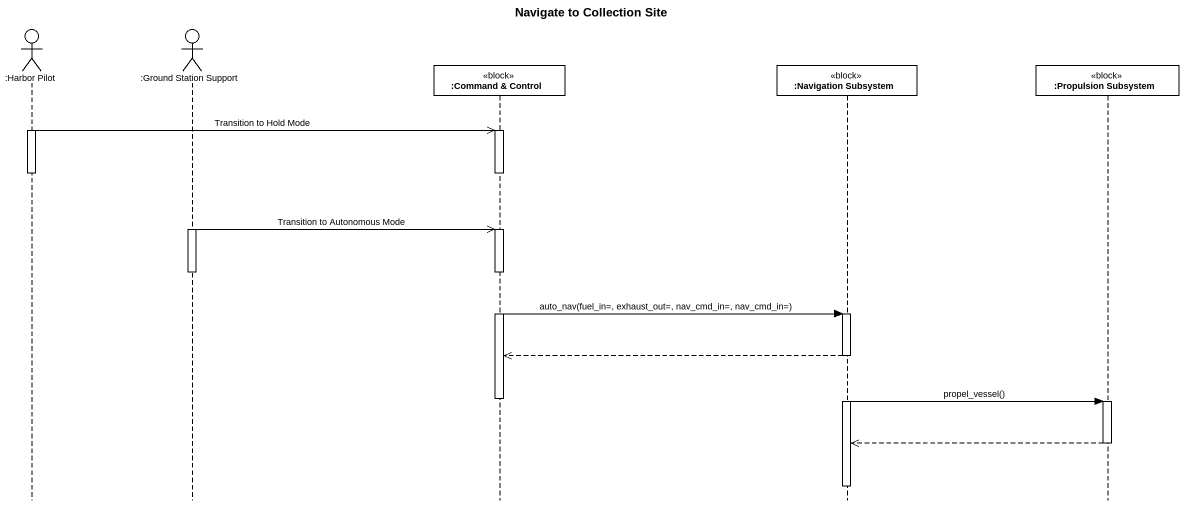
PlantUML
@startuml
title Navigate to Collection Site
hide footbox
actor ":Harbor Pilot" as Harbor_Pilot
actor ":Ground Station Support" as Ground_Station_Support
participant ":Command & Control" as Command_Control <<block>>
participant ":Navigation Subsystem" as Navigation_Subsystem <<block>>
participant ":Propulsion Subsystem" as Propulsion_Subsystem <<block>>

activate Harbor_Pilot
Harbor_Pilot ->> Command_Control : Transition to Hold Mode
activate Command_Control
deactivate Harbor_Pilot
deactivate Command_Control
activate Ground_Station_Support
Ground_Station_Support ->> Command_Control : Transition to Autonomous Mode
activate Command_Control
deactivate Ground_Station_Support
Command_Control -> Navigation_Subsystem : auto_nav(fuel_in=, exhaust_out=, nav_cmd_in=, nav_cmd_in=)
activate Navigation_Subsystem
Navigation_Subsystem -->> Command_Control
deactivate Command_Control
Navigation_Subsystem -> Propulsion_Subsystem : propel_vessel()
activate Propulsion_Subsystem
Propulsion_Subsystem -->> Navigation_Subsystem
deactivate Propulsion_Subsystem
deactivate Navigation_Subsystem
@enduml
